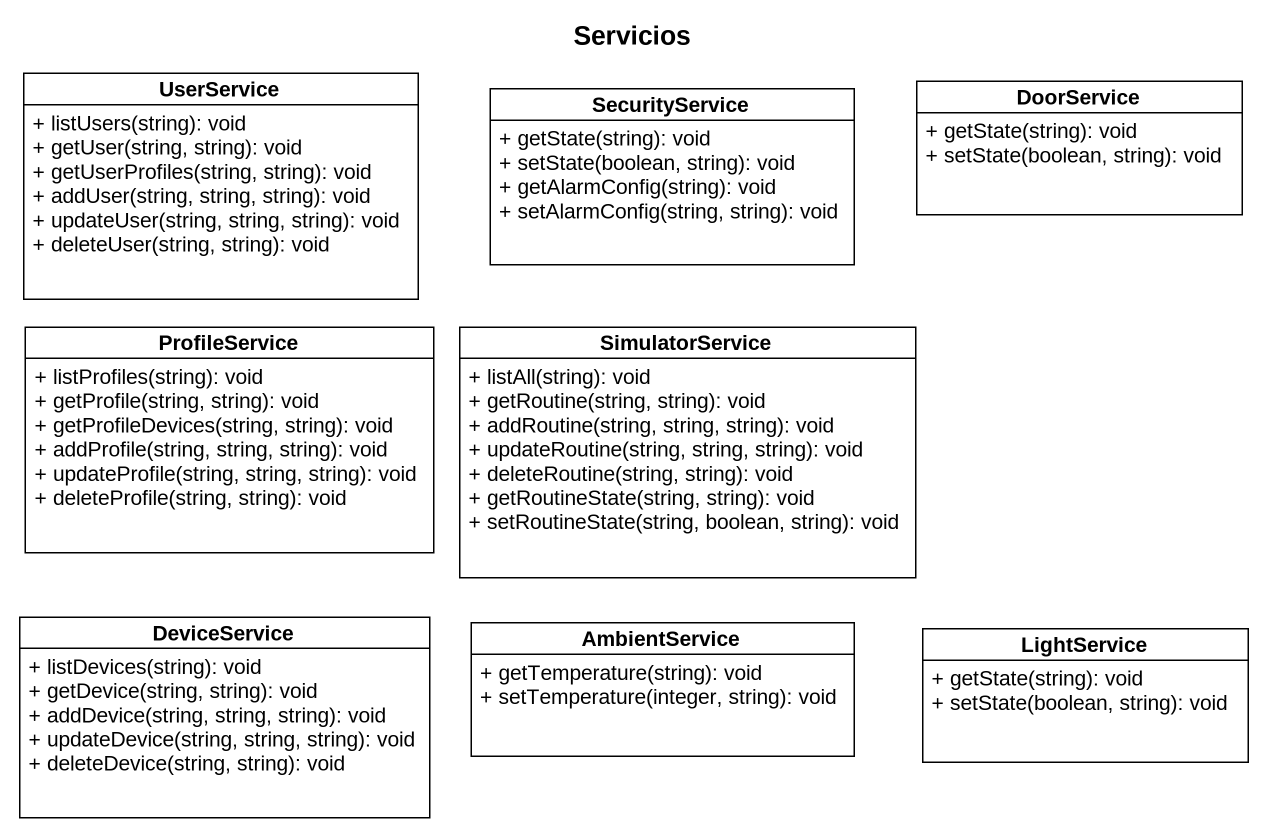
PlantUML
@startuml
title Servicios
hide circle
hide empty members
skinparam classAttributeIconSize 0
class UserService {
  + listUsers(string): void
  + getUser(string, string): void
  + getUserProfiles(string, string): void
  + addUser(string, string, string): void
  + updateUser(string, string, string): void
  + deleteUser(string, string): void
}
class SecurityService {
  + getState(string): void
  + setState(boolean, string): void
  + getAlarmConfig(string): void
  + setAlarmConfig(string, string): void
}
class DoorService {
  + getState(string): void
  + setState(boolean, string): void
}
class ProfileService {
  + listProfiles(string): void
  + getProfile(string, string): void
  + getProfileDevices(string, string): void
  + addProfile(string, string, string): void
  + updateProfile(string, string, string): void
  + deleteProfile(string, string): void
}
class SimulatorService {
  + listAll(string): void
  + getRoutine(string, string): void
  + addRoutine(string, string, string): void
  + updateRoutine(string, string, string): void
  + deleteRoutine(string, string): void
  + getRoutineState(string, string): void
  + setRoutineState(string, boolean, string): void
}
class DeviceService {
  + listDevices(string): void
  + getDevice(string, string): void
  + addDevice(string, string, string): void
  + updateDevice(string, string, string): void
  + deleteDevice(string, string): void
}
class AmbientService {
  + getTemperature(string): void
  + setTemperature(integer, string): void
}
class LightService {
  + getState(string): void
  + setState(boolean, string): void
}
@enduml
